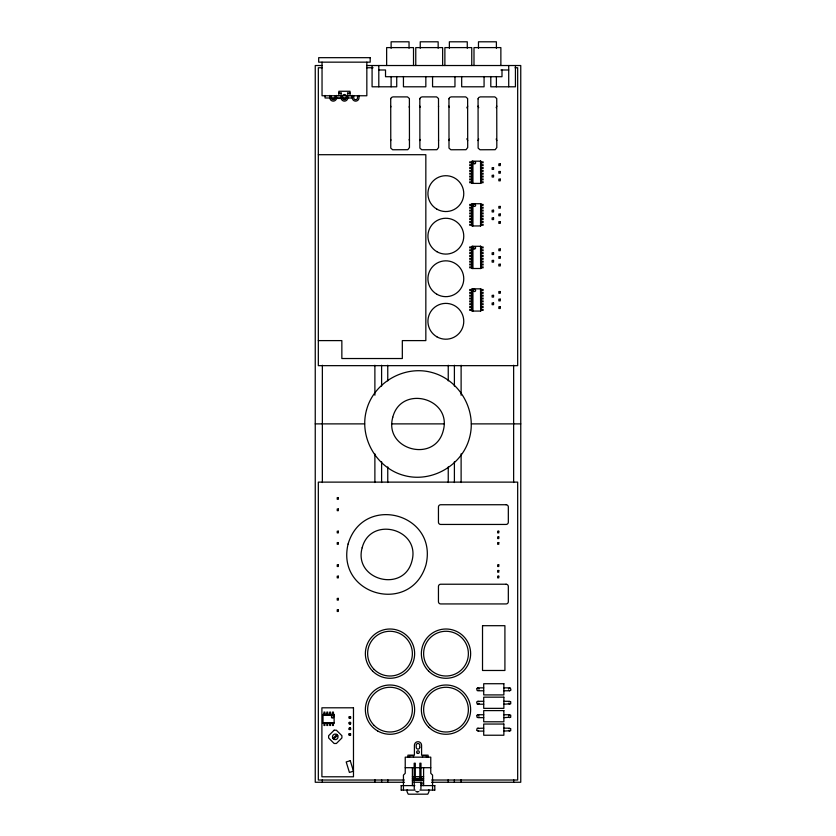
<?xml version="1.0" encoding="UTF-8"?>
<svg xmlns="http://www.w3.org/2000/svg" width="836" height="836" viewBox="0 0 836 836"><rect width="100%" height="100%" fill="white"/><g stroke="black" fill="none" stroke-linecap="round" stroke-linejoin="round"><path stroke-width="1.25" d="M390.694 140.563L390.872 139.706M409.462 106.099L409.17 107.217M419.818 140.563L420.111 139.445M438.586 106.099L438.503 106.674M448.932 140.563L449.392 139.204M420.905 788.965L420.936 782.256M467.7 106.099L466.822 107.875M478.046 140.563L478.704 138.985M496.814 106.099L496.166 107.677M479.153 690.045L477.168 690.578L476.635 688.592L477.889 687.861L483.71 687.861M479.153 703.484L477.168 704.016L476.635 702.031L477.889 701.299L483.71 701.299M479.153 716.922L477.168 717.455L476.635 715.47L477.889 714.738L483.71 714.738M508.434 688.592L510.42 688.059L510.953 690.045L509.699 690.776L503.868 690.776M349.229 718.103L350.566 718.103L349.229 718.103L349.229 716.765L350.566 716.765L350.566 718.103M350.347 717.884L350.566 716.765M332.937 738.376L336.793 734.52M333.731 739.16L337.587 735.314M349.229 723.798L350.566 723.798L349.229 723.798L349.229 722.45L350.566 722.45L350.566 723.798M349.229 722.45L350.566 722.45M349.229 729.483L350.566 729.483L350.566 728.135L349.229 728.135L349.229 729.483L350.566 729.483M349.229 728.135L350.566 728.135M349.229 735.168L349.229 733.83L349.229 735.168L350.566 735.168L350.566 733.83L349.229 733.83M349.448 734.05L350.566 733.83M508.664 701.728L510.723 701.728L510.723 703.787L503.868 704.215M508.664 715.167L510.723 715.167L510.723 717.225L503.868 717.654M508.664 728.605L510.723 728.605L510.723 730.664L503.868 731.092M428.45 789.874C430.279 789.362 428.189 793.427 427.781 794.169L408.271 794.2C407.79 793.448 405.742 789.414 407.55 789.874M478.62 730.894L476.635 730.361L477.168 728.375L483.71 728.177M418.857 791.629L417.154 791.859M322.362 65.522L315.245 65.522L315.245 782.256L404.488 782.256M366.555 65.522L520.755 65.522L520.755 782.256L431.512 782.256M322.236 67.758L318.328 67.758L318.328 365.656L517.672 365.656L517.672 67.758L515.07 67.758M366.534 67.758L373.055 67.758M378.802 69.994L385.521 69.994L385.521 76.713L501.997 76.713L501.997 69.994M500.921 69.994L508.716 69.994M338.841 93.068L341.401 93.068M347.462 93.068L350.033 93.068M331.014 98.439L345.989 98.439M318.328 154.702L425.837 154.702L425.837 340.607L402.325 340.607L402.325 358.529L341.851 358.529L341.851 340.607L318.328 340.607M472.047 161.881L469.717 161.881L469.717 162.78L472.047 162.78M480.784 161.881L483.114 161.881L483.114 162.78L480.784 162.78M472.047 164.723L469.717 164.723L469.717 165.622L472.047 165.622M480.784 164.723L483.114 164.723L483.114 165.622L480.784 165.622M472.047 167.576L469.717 167.576L469.717 168.464L472.047 168.464M480.784 167.576L483.114 167.576L483.114 168.464L480.784 168.464M472.047 170.419L469.717 170.419L469.717 171.317L472.047 171.317M480.784 170.419L483.114 170.419L483.114 171.317L480.784 171.317M472.047 173.261L469.717 173.261L469.717 174.16L472.047 174.16M480.784 173.261L483.114 173.261L483.114 174.16L480.784 174.16M472.047 176.103L469.717 176.103L469.717 177.002L472.047 177.002M480.784 176.103L483.114 176.103L483.114 177.002L480.784 177.002M472.047 178.956L469.717 178.956L469.717 179.844L472.047 179.844M480.784 178.956L483.114 178.956L483.114 179.844L480.784 179.844M472.047 181.799L469.717 181.799L469.717 182.687L472.047 182.687M480.784 181.799L483.114 181.799L483.114 182.687L480.784 182.687M472.047 204.444L469.717 204.444L469.717 205.332L472.047 205.332M480.784 204.444L483.114 204.444L483.114 205.332L480.784 205.332M472.047 207.286L469.717 207.286L469.717 208.185L472.047 208.185M480.784 207.286L483.114 207.286L483.114 208.185L480.784 208.185M472.047 210.129L469.717 210.129L469.717 211.027L472.047 211.027M480.784 210.129L483.114 210.129L483.114 211.027L480.784 211.027M472.047 212.971L469.717 212.971L469.717 213.87L472.047 213.87M480.784 212.971L483.114 212.971L483.114 213.87L480.784 213.87M472.047 215.813L469.717 215.813L469.717 216.712L472.047 216.712M480.784 215.813L483.114 215.813L483.114 216.712L480.784 216.712M472.047 218.666L469.717 218.666L469.717 219.554L472.047 219.554M480.784 218.666L483.114 218.666L483.114 219.554L480.784 219.554M472.047 221.509L469.717 221.509L469.717 222.407L472.047 222.407M480.784 221.509L483.114 221.509L483.114 222.407L480.784 222.407M472.047 224.351L469.717 224.351L469.717 225.25L472.047 225.25M480.784 224.351L483.114 224.351L483.114 225.25L480.784 225.25M472.047 246.996L469.717 246.996L469.717 247.895L472.047 247.895M480.784 246.996L483.114 246.996L483.114 247.895L480.784 247.895M472.047 249.839L469.717 249.839L469.717 250.737L472.047 250.737M480.784 249.839L483.114 249.839L483.114 250.737L480.784 250.737M472.047 252.681L469.717 252.681L469.717 253.58L472.047 253.58M480.784 252.681L483.114 252.681L483.114 253.58L480.784 253.58M472.047 255.534L469.717 255.534L469.717 256.422L472.047 256.422M480.784 255.534L483.114 255.534L483.114 256.422L480.784 256.422M472.047 258.376L469.717 258.376L469.717 259.275L472.047 259.275M480.784 258.376L483.114 258.376L483.114 259.275L480.784 259.275M472.047 261.219L469.717 261.219L469.717 262.117L472.047 262.117M480.784 261.219L483.114 261.219L483.114 262.117L480.784 262.117M472.047 264.061L469.717 264.061L469.717 264.96L472.047 264.96M480.784 264.061L483.114 264.061L483.114 264.96L480.784 264.96M472.047 266.903L469.717 266.903L469.717 267.802L472.047 267.802M480.784 266.903L483.114 266.903L483.114 267.802L480.784 267.802M472.047 289.549L469.717 289.549L469.717 290.447L472.047 290.447M480.784 289.549L483.114 289.549L483.114 290.447L480.784 290.447M472.047 292.401L469.717 292.401L469.717 293.29L472.047 293.29M480.784 292.401L483.114 292.401L483.114 293.29L480.784 293.29M472.047 295.244L469.717 295.244L469.717 296.143L472.047 296.143M480.784 295.244L483.114 295.244L483.114 296.143L480.784 296.143M472.047 298.086L469.717 298.086L469.717 298.985L472.047 298.985M480.784 298.086L483.114 298.086L483.114 298.985L480.784 298.985M472.047 300.929L469.717 300.929L469.717 301.827L472.047 301.827M480.784 300.929L483.114 300.929L483.114 301.827L480.784 301.827M472.047 303.771L469.717 303.771L469.717 304.67L472.047 304.67M480.784 303.771L483.114 303.771L483.114 304.67L480.784 304.67M472.047 306.624L469.717 306.624L469.717 307.512L472.047 307.512M480.784 306.624L483.114 306.624L483.114 307.512L480.784 307.512M472.047 309.466L469.717 309.466L469.717 310.365L472.047 310.365M480.784 309.466L483.114 309.466L483.114 310.365L480.784 310.365M315.245 423.883L364.632 423.883M391.624 423.883L444.376 423.883M471.368 423.883L520.755 423.883M503.868 687.861L509.699 687.861M477.889 690.776L483.71 690.776M503.868 701.299L509.699 701.299M477.889 704.215L483.71 704.215M323.02 714.519L334.128 714.561M503.868 714.738L509.699 714.738M323.02 715.302L334.128 715.302M349.229 716.765L350.347 716.985M477.889 717.654L483.71 717.654M323.02 722.9L334.128 722.994M503.868 728.177L509.699 728.177M477.889 731.092L483.71 731.092M349.448 734.948L350.566 735.168M405.23 767.699L430.77 767.699M412.399 776.654L423.601 776.654M412.399 778.452L423.601 778.452M404.321 780.019L318.328 780.019L318.328 482.121L517.672 482.121L517.672 780.019L431.679 780.019M422.284 780.019L413.945 780.019L413.945 782.256L422.284 782.256M412.399 780.239L423.601 780.239M421.114 783.823L423.601 783.823M401.217 785.61L414.834 785.61M421.114 785.61L434.783 785.61M401.217 790.093L415.158 790.093M419.902 790.093L434.783 790.093M509.699 690.776L508.434 690.045M477.889 687.861L479.153 688.592M509.699 704.215L508.434 703.484M477.889 701.299L478.923 701.728M509.699 717.654L508.434 716.922M477.889 714.738L478.923 715.167M509.699 731.092L508.664 730.664M477.889 728.177L478.923 728.605M417.143 791.859L415.9 791.441M336.657 734.416L337.681 735.44M333.857 739.264A2.801 2.801 0 0 1 333.857 734.416A2.801 2.801 0 0 1 338.058 736.84A2.801 2.801 0 0 1 333.857 739.264L332.832 738.24M466.822 138.786L467.7 140.563M478.704 107.677L478.046 106.099M496.166 138.985L496.814 140.563M449.392 107.457L448.932 106.099M420.111 107.217L419.818 106.099M409.17 139.445L409.462 140.563M390.872 106.956L390.694 106.099M438.503 139.988L438.586 140.563M414.248 788.965L414.217 782.256M515.436 65.522L515.436 86.798L490.795 86.798L490.795 76.494M513.638 365.248L513.638 482.529M513.638 779.654L513.638 782.256M508.716 65.522L508.716 86.798M500.868 65.522L500.868 47.6L473.991 47.6L473.991 65.522M496.396 48.279L496.396 41.8L478.474 41.8L478.474 48.279M496.396 76.494L496.396 86.798M484.075 76.494L484.075 86.798L461.681 86.798L461.681 76.494M480.533 161.181L480.627 183.397M480.627 203.733L480.533 225.95M480.533 246.296L480.627 268.513M480.533 288.848L480.627 311.065M472.936 161.181L472.936 183.397M472.936 203.733L472.936 225.95M472.936 246.296L472.936 268.513M472.936 288.848L472.936 311.065M472.194 161.181L472.152 183.397M472.152 203.733L472.194 225.95M472.152 246.296L472.194 268.513M472.194 288.848L472.152 311.065M471.755 65.522L471.755 47.6L444.877 47.6L444.877 65.522M467.272 48.279L467.272 41.8L449.36 41.8L449.36 48.279M461.117 365.248L461.117 395.219M461.117 453.854L461.117 482.529M461.117 779.654L461.117 782.256M454.962 76.494L454.962 86.798L432.557 86.798L432.557 76.494M454.397 365.248L454.397 386.096M454.397 461.681L454.397 482.529M454.397 779.654L454.397 782.256M448.242 365.248L448.242 380.882M448.242 466.896L448.242 482.529M448.242 779.654L448.242 782.256M442.641 65.522L442.641 47.6L415.764 47.6L415.764 65.522M438.158 48.279L438.158 41.8L420.236 41.8L420.236 48.279M434.804 785.61L434.804 790.093M432.557 790.093L432.557 775.087L430.77 773.3L430.77 757.165L405.23 757.165L405.23 773.3L403.443 775.087L403.443 790.093M428.084 757.165L428.084 755.159L421.584 755.159L421.584 745.294A3.584 3.584 0 0 0 418 741.71A3.584 3.584 0 0 0 414.416 745.294L414.416 755.159L407.916 755.159L407.916 757.165M426.402 757.165L426.402 755.598L422.483 755.598L422.483 757.165M425.837 76.494L425.837 86.798L403.443 86.798L403.443 76.494M423.601 767.699L423.601 785.61M420.978 780.019L420.978 763.216L419.86 763.216L419.86 780.019M415.293 780.019L415.293 763.216L414.175 763.216L414.175 780.019M413.517 65.522L413.517 47.6L386.64 47.6L386.64 65.522M413.517 757.165L413.517 755.598L409.598 755.598L409.598 757.165M412.399 767.699L412.399 785.61M409.044 48.279L409.044 41.8L391.123 41.8L391.123 48.279M401.196 785.61L401.196 790.093M396.724 76.494L396.724 86.798L372.083 86.798L372.083 65.522M391.123 76.494L391.123 86.798M387.758 365.248L387.758 380.882M387.758 466.896L387.758 482.529M387.758 779.654L387.758 782.256M381.603 365.248L381.603 386.096M381.603 461.681L381.603 482.529M381.603 779.654L381.603 782.256M378.802 65.522L378.802 86.798M374.883 365.248L374.883 395.219M374.883 453.854L374.883 482.529M374.883 779.654L374.883 782.256M366.837 62.157L366.837 95.753L322.038 95.753L322.038 62.157M358.999 95.419L358.999 97.77A3.365 3.365 0 0 1 355.634 101.135A3.365 3.365 0 0 1 352.28 97.77L352.28 95.419M351.925 95.44L351.925 97.99L325.047 97.99L325.047 95.44M350.347 722.67L350.347 723.568M350.347 728.365L350.347 729.264M350.347 734.05L350.347 734.948M350.033 95.753L350.033 91.27L338.841 91.27L338.841 95.753M349.448 716.985L349.448 717.884M349.448 722.67L349.448 723.568M349.448 728.365L349.448 729.264M347.797 93.068L347.797 97.77A3.365 3.365 0 0 1 344.432 101.135A3.365 3.365 0 0 1 341.078 97.77L341.078 93.068M336.594 95.419L336.594 97.77A3.365 3.365 0 0 1 333.24 101.135A3.365 3.365 0 0 1 329.875 97.77L329.875 95.419M333.428 714.414L333.428 712.084L332.529 712.084L332.529 714.414M333.428 723.14L333.428 725.47L332.529 725.47L332.529 723.14M330.575 714.414L330.575 712.084L329.687 712.084L329.687 714.414M330.575 723.14L330.575 725.47L329.687 725.47L329.687 723.14M327.733 714.414L327.733 712.084L326.834 712.084L326.834 714.414M327.733 723.14L327.733 725.47L326.834 725.47L326.834 723.14M324.89 714.414L324.89 712.084L323.992 712.084L323.992 714.414M324.89 723.14L324.89 725.47L323.992 725.47L323.992 723.14M322.362 365.248L322.362 482.529M322.362 779.654L322.362 782.256M353.795 95.931A1.902 1.902 0 0 0 353.732 96.422L353.732 97.77A1.902 1.902 0 0 0 355.634 99.672A1.902 1.902 0 0 0 357.536 97.77L357.536 96.422A1.902 1.902 0 0 0 357.474 95.931M331.401 95.931A1.902 1.902 0 0 0 331.338 96.422L331.338 97.77A1.902 1.902 0 0 0 333.24 99.672A1.902 1.902 0 0 0 335.142 97.77L335.142 96.422A1.902 1.902 0 0 0 335.079 95.931M482.518 625.694L482.518 670.482L504.913 670.482L504.913 625.694L482.518 625.694M390.715 98.826L390.778 148.118L392.648 149.759L407.811 149.707L409.462 147.544L409.389 98.543L407.519 96.903L392.941 96.882L391.352 97.53L390.715 98.826M419.829 98.826L419.891 148.118L421.762 149.759L436.925 149.707L438.586 147.544L438.503 98.543L436.632 96.903L422.055 96.882L420.466 97.53L419.829 98.826M448.953 98.826L449.005 148.118L450.876 149.759L466.039 149.707L467.7 147.544L467.627 98.543L465.756 96.903L451.168 96.882L449.59 97.53L448.953 98.826M478.067 98.826L478.129 148.118L480 149.759L495.163 149.707L496.814 147.544L496.741 98.543L494.87 96.903L480.292 96.882L478.704 97.53L478.067 98.826M348.089 544.006C335.79 595.451 410.915 615.578 425.973 564.875C438.283 513.429 363.158 493.303 348.089 544.006M366.481 410.183C358.916 437.709 376.576 468.296 404.196 475.506C431.721 483.072 462.308 465.412 469.518 437.792C477.084 410.257 459.424 379.68 431.804 372.459C404.279 364.904 373.692 382.554 366.481 410.183M362.155 547.779C353.168 579.985 403.589 593.497 411.918 561.113C420.895 528.895 370.484 515.384 362.155 547.779M392.774 417.227C383.661 449.883 434.783 463.583 443.226 430.749C452.339 398.082 401.217 384.382 392.774 417.227M334.139 730.204L328.621 735.722L328.621 737.958L334.139 743.486L336.375 743.486L341.903 737.958L341.903 735.722L336.375 730.204L334.139 730.204M350.253 760.697L346.188 761.951L349.417 772.443L353.482 771.189L350.253 760.697M370.191 57.674L318.683 57.674L318.683 62.157L370.191 62.157L370.191 57.674M480.784 161.181L472.047 161.181L472.047 183.397L480.784 183.397L480.784 161.181M500.273 163.877L498.852 163.877L498.852 165.58L500.273 165.58L500.273 163.877M493.553 167.691L492.132 167.691L492.132 169.394L493.553 169.394L493.553 167.691M500.273 171.495L498.852 171.495L498.852 173.198L500.273 173.198L500.273 171.495M493.553 175.299L492.132 175.299L492.132 177.013L493.553 177.013L493.553 175.299M500.273 179.113L498.852 179.113L498.852 180.816L500.273 180.816L500.273 179.113M480.784 203.733L472.047 203.733L472.047 225.95L480.784 225.95L480.784 203.733M500.273 206.44L498.852 206.44L498.852 208.143L500.273 208.143L500.273 206.44M493.553 210.244L492.132 210.244L492.132 211.947L493.553 211.947L493.553 210.244M500.273 214.047L498.852 214.047L498.852 215.761L500.273 215.761L500.273 214.047M493.553 217.862L492.132 217.862L492.132 219.565L493.553 219.565L493.553 217.862M500.273 221.665L498.852 221.665L498.852 223.369L500.273 223.369L500.273 221.665M480.784 246.296L472.047 246.296L472.047 268.513L480.784 268.513L480.784 246.296M500.273 248.992L498.852 248.992L498.852 250.695L500.273 250.695L500.273 248.992M493.553 252.796L492.132 252.796L492.132 254.51L493.553 254.51L493.553 252.796M500.273 256.61L498.852 256.61L498.852 258.314L500.273 258.314L500.273 256.61M493.553 260.414L492.132 260.414L492.132 262.117L493.553 262.117L493.553 260.414M500.273 264.228L498.852 264.228L498.852 265.932L500.273 265.932L500.273 264.228M480.784 288.848L472.047 288.848L472.047 311.065L480.784 311.065L480.784 288.848M500.273 291.545L498.852 291.545L498.852 293.258L500.273 293.258L500.273 291.545M493.553 295.359L492.132 295.359L492.132 297.062L493.553 297.062L493.553 295.359M500.273 299.163L498.852 299.163L498.852 300.866L500.273 300.866L500.273 299.163M493.553 302.977L492.132 302.977L492.132 304.68L493.553 304.68L493.553 302.977M500.273 306.781L498.852 306.781L498.852 308.484L500.273 308.484L500.273 306.781M338.35 497.608L337.232 497.608L337.232 499.291L338.35 499.291L338.35 497.608M506.093 504.735L440.687 504.735A2.236 2.236 0 0 0 438.451 506.982L438.451 522.207A2.236 2.236 0 0 0 440.687 524.444L506.093 524.444A2.236 2.236 0 0 0 508.33 522.207L508.33 506.982A2.236 2.236 0 0 0 506.093 504.735M338.35 508.988L337.232 508.988L337.232 510.671L338.35 510.671L338.35 508.988M338.35 531.205L337.232 531.205L337.232 532.887L338.35 532.887L338.35 531.205M498.768 531.205L497.65 531.205L497.65 532.887L498.768 532.887L498.768 531.205M498.768 536.89L497.65 536.89L497.65 538.572L498.768 538.572L498.768 536.89M338.35 542.585L337.232 542.585L337.232 544.267L338.35 544.267L338.35 542.585M498.768 542.585L497.65 542.585L497.65 544.267L498.768 544.267L498.768 542.585M338.35 564.802L337.232 564.802L337.232 566.484L338.35 566.484L338.35 564.802M498.768 564.802L497.65 564.802L497.65 566.484L498.768 566.484L498.768 564.802M498.768 570.486L497.65 570.486L497.65 572.169L498.768 572.169L498.768 570.486M338.35 576.182L337.232 576.182L337.232 577.864L338.35 577.864L338.35 576.182M498.768 576.182L497.65 576.182L497.65 577.864L498.768 577.864L498.768 576.182M506.093 584.228L440.687 584.228A2.236 2.236 0 0 0 438.451 586.464L438.451 601.701A2.236 2.236 0 0 0 440.687 603.937L506.093 603.937A2.236 2.236 0 0 0 508.33 601.701L508.33 586.464A2.236 2.236 0 0 0 506.093 584.228M338.35 598.398L337.232 598.398L337.232 600.081L338.35 600.081L338.35 598.398M338.35 609.778L337.232 609.778L337.232 611.461L338.35 611.461L338.35 609.778M503.868 683.723L483.71 683.723L483.71 694.915L503.868 694.915L503.868 683.723M503.868 697.161L483.71 697.161L483.71 708.353L503.868 708.353L503.868 697.161M353.482 707.799L321.902 707.799L321.902 776.79L353.482 776.79L353.482 707.799M503.868 710.6L483.71 710.6L483.71 721.792L503.868 721.792L503.868 710.6M334.128 714.414L323.02 714.414L323.02 723.14L334.128 723.14L334.128 714.414M503.868 724.039L483.71 724.039L483.71 735.231L503.868 735.231L503.868 724.039M419.787 747.311L419.787 745.294A1.787 1.787 0 0 0 418 743.507A1.787 1.787 0 0 0 416.213 745.294L416.213 747.311A1.787 1.787 0 0 0 418 749.108A1.787 1.787 0 0 0 419.787 747.311M346.344 97.77L346.344 96.422A1.902 1.902 0 0 0 344.432 94.52A1.902 1.902 0 0 0 342.53 96.422L342.53 97.77A1.902 1.902 0 0 0 344.432 99.672A1.902 1.902 0 0 0 346.344 97.77M377.684 730.977A24.641 24.641 0 0 0 414.635 709.639A24.641 24.641 0 0 0 377.684 688.3A24.641 24.641 0 0 0 377.684 730.977M374.183 725.46A22.384 22.384 0 0 0 411.615 715.428A22.384 22.384 0 0 0 384.215 688.028A22.384 22.384 0 0 0 374.183 725.46M372.584 671.068A24.641 24.641 0 0 0 413.799 660.022A24.641 24.641 0 0 0 383.63 629.842A24.641 24.641 0 0 0 372.584 671.068M374.183 669.469A22.384 22.384 0 0 0 411.615 659.437A22.384 22.384 0 0 0 384.215 632.026A22.384 22.384 0 0 0 374.183 669.469M428.575 727.059A24.641 24.641 0 0 0 469.801 716.013A24.641 24.641 0 0 0 439.621 685.844A24.641 24.641 0 0 0 428.575 727.059M430.174 725.46A22.384 22.384 0 0 0 467.617 715.428A22.384 22.384 0 0 0 440.206 688.028A22.384 22.384 0 0 0 430.174 725.46M428.575 671.068A24.641 24.641 0 0 0 469.801 660.022A24.641 24.641 0 0 0 439.621 629.842A24.641 24.641 0 0 0 428.575 671.068M430.174 669.469A22.384 22.384 0 0 0 467.617 659.437A22.384 22.384 0 0 0 440.206 632.026A22.384 22.384 0 0 0 430.174 669.469M473.949 291.388A1.118 1.118 0 0 0 475.621 290.416A1.118 1.118 0 0 0 473.949 289.444A1.118 1.118 0 0 0 473.949 291.388M436.883 336.814A17.922 17.922 0 0 0 463.761 321.296A17.922 17.922 0 0 0 436.883 305.777A17.922 17.922 0 0 0 436.883 336.814M436.883 294.262A17.922 17.922 0 0 0 463.761 278.743A17.922 17.922 0 0 0 436.883 263.225A17.922 17.922 0 0 0 436.883 294.262M473.949 248.825A1.118 1.118 0 0 0 475.621 247.864A1.118 1.118 0 0 0 473.949 246.892A1.118 1.118 0 0 0 473.949 248.825M436.883 251.699A17.922 17.922 0 0 0 463.761 236.18A17.922 17.922 0 0 0 436.883 220.662A17.922 17.922 0 0 0 436.883 251.699M473.949 206.273A1.118 1.118 0 0 0 475.621 205.301A1.118 1.118 0 0 0 473.949 204.329A1.118 1.118 0 0 0 473.949 206.273M473.709 163.542A1.118 1.118 0 0 0 475.59 163.041A1.118 1.118 0 0 0 474.211 161.661A1.118 1.118 0 0 0 473.709 163.542M436.883 209.146A17.922 17.922 0 0 0 463.761 193.628A17.922 17.922 0 0 0 436.883 178.11A17.922 17.922 0 0 0 436.883 209.146M331.767 717.664A1.118 1.118 0 0 0 333.648 717.163A1.118 1.118 0 0 0 332.268 715.783A1.118 1.118 0 0 0 331.767 717.664M417.331 753.299A1.348 1.348 0 0 0 419.348 752.128A1.348 1.348 0 0 0 417.331 750.968A1.348 1.348 0 0 0 417.331 753.299"/></g></svg>
